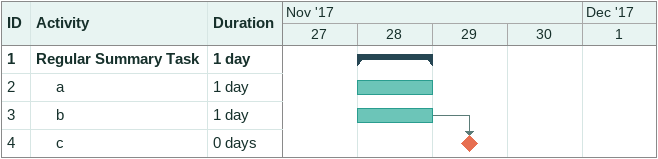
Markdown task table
| ID | Level | Task | Duration | Start | Finish | Predecessors |
|---|---|---|---|---|---|---|
| 1 | 1 | **Regular Summary Task** | 1d | 2017-11-28 | 2017-11-29 |  |
| 2 | 2 | a | 1d | 2017-11-28 | 2017-11-29 |  |
| 3 | 2 | b | 1d | 2017-11-28 | 2017-11-29 |  |
| 4 | 2 | c | 0d | 2017-11-29 | 2017-11-29 | 3 |
